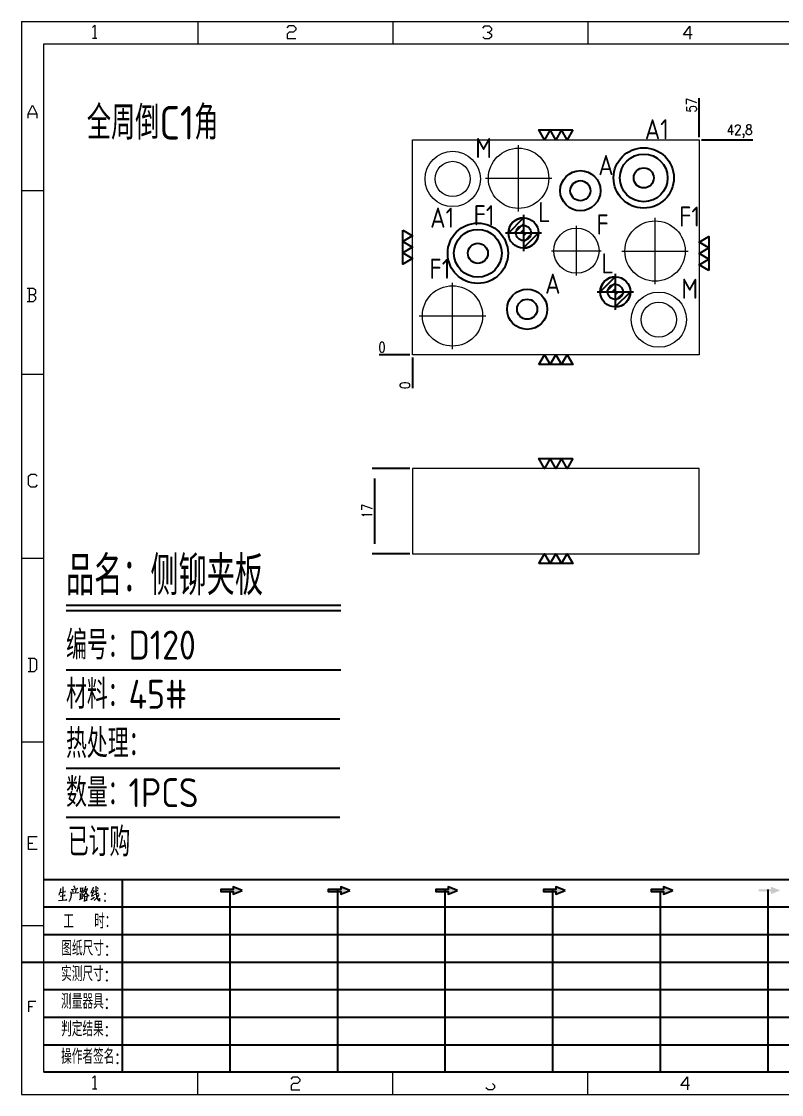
# Model space of a CAD drawing. Header units: millimetres. Extents: x 88508 to 142116, y -5268 to 20283.
# Drawn here: x 113745.1 to 113896.3, y -5268 to -5054.5 of the extents above; entities that cross this region are included whole.
import ezdxf
from ezdxf.enums import TextEntityAlignment as Align

# ---------------------------------------------------------------- set-up
doc = ezdxf.new("R2010")
doc.units = ezdxf.units.MM
doc.linetypes.add('CENTER', pattern=[0])
doc.linetypes.add('HIDDEN', pattern=[0])
for name, color, linetype in [('DIE', 7, 'Continuous'), ('DIM', 4, 'Continuous'), ('PH2', 7, 'Continuous'), ('PH2_O', 40, 'Continuous'), ('PH2_W', 1, 'Continuous'), ('TEXT', 4, 'Continuous')]:
    doc.layers.add(name, color=color, linetype=linetype)
doc.styles.add('chinesef_fs', font='simplex.shx', dxfattribs={"bigfont": 'gbcbig.shx'})
doc.styles.add('gbenor', font='gbenor.shx', dxfattribs={"bigfont": 'gbcbig.shx'})
doc.styles.add('GBENOR_', font='gbenor.shx', dxfattribs={"bigfont": 'gbcbig'})
doc.styles.get("Standard").update_dxf_attribs({"font": 'txt.shx', "width": 0.85, "bigfont": 'ctxt.shx'})
doc.styles.add('TXT', font='txt.shx', dxfattribs={"width": 0.8, "bigfont": 'ctxt.shx'})
doc.dimstyles.new('T-2-WX', dxfattribs={"dimtxt": 2, "dimasz": 2, "dimexe": 0.5, "dimexo": 0.5, "dimgap": 0.5, "dimtad": 1, "dimtxsty": 'Standard', "dimblk": 'OPEN30', "dimcen": 0, "dimazin": 3, "dimtfac": 1, "dimtmove": 0, "dimatfit": 3, "dimldrblk": 'OPEN30', "dimlwd": -1, "dimlwe": -1})

# ---------------------------------------------------------------- blocks, each defined once
blk = doc.blocks.new('HENXIAO0')
at = {"color": 230}
for p, q in [((-0.5, -0.003), (0, 0.497)), ((0, 0.6), (0, -0.6)), ((-0.6, 0), (0.6, 0)), ((-0.3, 0), (0, 0.3)), ((-0.1, 0), (0, 0.1)), ((0.5, 0.003), (0, -0.497)), ((0.1, 0), (0, -0.1)), ((0.3, 0), (0, -0.3))]:
    blk.add_line(p, q, dxfattribs=at)
for start, end in [(90, 180), (270, 0)]:
    blk.add_arc((0, 0), 0.5, start, end, dxfattribs=at)
blk = doc.blocks.new('*D8590')
at = {"layer": 'Defpoints', "color": 0}
for p in [(113879.88, -5078.06), (113884.88, -5078.06), (113822.88, -5120.86)]:
    blk.add_point(p, dxfattribs=at)
at = {"layer": 'DIM', "color": 0, "linetype": 'Continuous'}
blk.add_line((113880.38, -5078.06), (113890.56, -5078.06), dxfattribs=at)
at = {"layer": 'DIM', "color": 0, "insert": (113887.97, -5076.37), "char_height": 2, "attachment_point": 5}
blk.add_mtext('42,8', dxfattribs=at)
blk = doc.blocks.new('_Open30')
blk = doc.blocks.new('*D8591')
at = {"layer": 'Defpoints', "color": 0}
for p in [(113817.88, -5120.86), (113822.88, -5120.86), (113822.88, -5120.86)]:
    blk.add_point(p, dxfattribs=at)
at = {"layer": 'DIM', "color": 0, "linetype": 'Continuous'}
blk.add_line((113822.38, -5120.86), (113816.25, -5120.86), dxfattribs=at)
at = {"layer": 'DIM', "color": 0, "insert": (113816.82, -5119.36), "char_height": 2, "attachment_point": 5}
blk.add_mtext('0', dxfattribs=at)
blk = doc.blocks.new('*D8592')
at = {"layer": 'Defpoints', "color": 0}
for p in [(113822.88, -5120.86), (113822.88, -5120.86), (113822.88, -5125.86)]:
    blk.add_point(p, dxfattribs=at)
at = {"layer": 'DIM', "color": 0, "linetype": 'Continuous'}
blk.add_line((113822.88, -5121.36), (113822.88, -5127.49), dxfattribs=at)
at = {"layer": 'DIM', "color": 0, "insert": (113821.38, -5126.93), "char_height": 2, "attachment_point": 5, "rotation": 90}
blk.add_mtext('0', dxfattribs=at)
blk = doc.blocks.new('*D8593')
at = {"layer": 'Defpoints', "color": 0}
for p in [(113879.88, -5073.06), (113879.88, -5078.06), (113822.88, -5120.86)]:
    blk.add_point(p, dxfattribs=at)
at = {"layer": 'DIM', "color": 0, "linetype": 'Continuous'}
blk.add_line((113879.88, -5077.56), (113879.88, -5069.81), dxfattribs=at)
at = {"layer": 'DIM', "color": 0, "insert": (113878.38, -5071.18), "char_height": 2, "attachment_point": 5, "rotation": 90}
blk.add_mtext('57', dxfattribs=at)
blk = doc.blocks.new('*D8595')
at = {"layer": 'Defpoints', "color": 0}
for p in [(113822.88, -5143.45), (113815.33, -5160.45), (113822.88, -5160.45)]:
    blk.add_point(p, dxfattribs=at)
at = {"layer": 'DIM', "color": 0, "linetype": 'Continuous'}
for p, q in [((113822.38, -5143.45), (113814.83, -5143.45)), ((113815.33, -5145.45), (113815.33, -5158.45)), ((113822.38, -5160.45), (113814.83, -5160.45))]:
    blk.add_line(p, q, dxfattribs=at)
at = {"layer": 'DIM', "color": 0, "insert": (113813.83, -5151.95), "char_height": 2, "attachment_point": 5, "rotation": 90}
blk.add_mtext('17', dxfattribs=at)
blk = doc.blocks.new('U40')
for points in [[(351.8, 337.7), (351.8, 333.2), (367, 339.3), (351.8, 345.3), (351.8, 340.8), (331.2, 340.8), (331.2, 337.7)], [(545.7, 339.3), (530.6, 345.3), (530.6, 340.8), (509.9, 340.8), (509.9, 337.7), (530.6, 337.7), (530.6, 333.2)], [(724.5, 339.3), (709.3, 345.3), (709.3, 340.8), (688.7, 340.8), (688.7, 337.7), (709.3, 337.7), (709.3, 333.2)], [(903.3, 339.3), (888.1, 345.3), (888.1, 340.8), (867.5, 340.8), (867.5, 337.7), (888.1, 337.7), (888.1, 333.2)], [(1082.1, 339.3), (1066.9, 345.3), (1066.9, 340.8), (1046.3, 340.8), (1046.3, 337.7), (1066.9, 337.7), (1066.9, 333.2)], [(1245.7, 337.7), (1245.7, 333.2), (1260.9, 339.3), (1245.7, 345.3), (1245.7, 340.8), (1225.1, 340.8), (1225.1, 337.7)]]:
    blk.add_hatch(color=3).paths.add_polyline_path(points)
at = {"color": 254, "lineweight": 18}
for p, q in [((0, 1783.5), (0, 0)), ((0, 1783.5), (2530.2, 1783.5)), ((941.1, 1783.5), (941.1, 1746.5)), ((37, 37), (37, 1746.5)), ((37, 1746.5), (2493.2, 1746.5)), ((0, 1502.7), (37, 1502.7)), ((0, 1197.2), (37, 1197.2)), ((0, 891.7), (37, 891.7)), ((0, 586.3), (37, 586.3)), ((0, 280.8), (37, 280.8)), ((37, 37), (2493.2, 37)), ((941.1, 0), (941.1, 37)), ((0, 0), (2530.2, 0))]:
    blk.add_line(p, q, dxfattribs=at)
at = {"color": 254, "linetype": 'Continuous', "lineweight": 18}
for p, q in [((293.1, 1783.5), (293.1, 1746.5)), ((617.1, 1783.5), (617.1, 1746.5)), ((293.1, 0), (293.1, 37)), ((617.1, 0), (617.1, 37))]:
    blk.add_line(p, q, dxfattribs=at)
for p, q in [((38, 357.6), (1598.2, 357.6)), ((38, 311.8), (1598.2, 311.8)), ((37.1, 266), (1598.2, 266)), ((0.1, 220.2), (1598.2, 220.2)), ((37.1, 174.4), (1598.2, 174.4)), ((37.1, 128.6), (1598.2, 128.6)), ((37.1, 82.8), (1598.2, 82.8))]:
    blk.add_line(p, q)
at = {"color": 254}
for p, q in [((167.8, 37), (167.8, 357.6)), ((525.5, 37), (525.5, 340.8)), ((704.3, 37), (704.3, 340.8)), ((883.1, 37), (883.1, 340.8)), ((1240.6, 37), (1240.6, 340.8)), ((346.7, 37), (346.7, 337.9)), ((1061.9, 37), (1061.9, 337.7)), ((1598.2, 37), (38, 37))]:
    blk.add_line(p, q, dxfattribs=at)
at = {"color": 92, "lineweight": 18}
for points in [[(118.3, 1773.7), (121.9, 1777.3), (121.9, 1755.8)], [(441.4, 1773.1), (445, 1776.7), (452.2, 1776.7), (455.8, 1773.1), (455.8, 1769.5), (452.2, 1765.9), (445, 1765.9), (441.4, 1762.3), (441.4, 1755.1), (455.8, 1755.1)], [(766.4, 1772.4), (770, 1776), (777.2, 1776), (780.8, 1772.4), (780.8, 1768.8), (777.2, 1765.2), (773.6, 1765.2)], [(1114.4, 1761.4), (1100, 1761.4), (1110.8, 1775.8), (1110.8, 1754.2)], [(118.3, 1755.8), (125.5, 1755.8)], [(777.2, 1765.2), (780.8, 1761.6), (780.8, 1758), (777.2, 1754.4), (770, 1754.4), (766.4, 1758)], [(11.1, 1622.8), (11.1, 1630), (18.3, 1644.4), (25.5, 1630), (25.5, 1622.8)], [(11.1, 1630), (25.5, 1630)], [(20, 1329), (23.6, 1332.6), (23.6, 1336.2), (20, 1339.8), (9.2, 1339.8)], [(12.8, 1339.8), (12.8, 1318.2)], [(9.2, 1318.2), (20, 1318.2), (23.6, 1321.8), (23.6, 1325.4), (20, 1329), (12.8, 1329)], [(26.1, 1013.2), (22.5, 1009.6), (15.3, 1009.6), (11.7, 1013.2), (11.7, 1027.6), (15.3, 1031.2), (22.5, 1031.2), (26.1, 1027.6)], [(11, 703.2), (21.8, 703.2), (25.4, 706.8), (25.4, 721.2), (21.8, 724.8), (11, 724.8)], [(14.6, 724.8), (14.6, 703.2)], [(26.1, 407), (11.7, 407), (11.7, 428.6), (26.1, 428.6)], [(11.7, 417.8), (18.9, 417.8)], [(12.3, 137.7), (12.3, 155), (23.8, 155)], [(12.3, 146.4), (18.1, 146.4)], [(118.3, 27.4), (121.9, 31), (121.9, 9.4)], [(447.9, 25.7), (451.5, 29.3), (458.7, 29.3), (462.3, 25.7), (462.3, 22.1), (458.7, 18.5), (451.5, 18.5), (447.9, 14.9), (447.9, 7.7), (462.3, 7.7)], [(782.7, 18.5), (786.3, 14.9), (786.3, 11.3), (782.7, 7.7), (775.5, 7.7), (771.9, 11.3)], [(1110.3, 14.9), (1095.9, 14.9), (1106.7, 29.3), (1106.7, 7.7)], [(118.3, 9.4), (125.5, 9.4)]]:
    blk.add_lwpolyline(points, dxfattribs=at)
at = {"color": 92, "lineweight": 0}
for points in [[(65, 342.2), (64.8, 341), (64.1, 337.9), (63.6, 335.7), (62.8, 333.5), (62.1, 331.4)], [(68.4, 345.9), (68.7, 344.4), (68.1, 322.9)], [(82.6, 340.8), (93.7, 342.2), (93.3, 342.4), (92.4, 342)], [(86.1, 336.1), (86, 337.5), (85.3, 339.8)], [(86.7, 346.7), (87.9, 344.6), (88.3, 343)], [(90.3, 341), (90.4, 339.6), (89.1, 335.3)], [(97.8, 344), (98.1, 342.6), (98.1, 340.8), (98.1, 337.9), (98.1, 336.3), (98.2, 337.7), (102.1, 338.3), (101.8, 338.3), (102.1, 343.6), (102.1, 343.2), (102.1, 342.8), (98.2, 342.2)], [(105.5, 341.2), (105.9, 341), (109.6, 341.8), (109.3, 342.6), (108.5, 339.6), (107.6, 337.3), (106.9, 335.9), (105.9, 334.3), (104.3, 332), (103.1, 330.4), (101.9, 329.4)], [(106.6, 346.5), (106.5, 345.2), (105.1, 341.2), (104.2, 338.9), (103.1, 336.3), (102.6, 335.5)], [(104.9, 339.1), (105.3, 338.7), (107, 335.7), (108.6, 333.3), (109.9, 331.2), (110.3, 330.8), (112.6, 330.8), (110.2, 331.2), (109, 332.6)], [(119.3, 344.8), (119.1, 343.8), (116.8, 338.5), (115.4, 335.5), (119.3, 336.3)], [(120.3, 339.4), (118.1, 333.5), (116.4, 330), (116.1, 329.8), (120.5, 331.4)], [(121.7, 336.7), (127.7, 339.6)], [(123.4, 346.5), (123.5, 345.4), (123.5, 340.8), (123.8, 337.3), (124, 335.3), (124.2, 333.1), (124.5, 331), (124.8, 329), (125.2, 327.4), (125.9, 325.7), (126.9, 323.9), (127.9, 322.7), (128.9, 321.7), (129.6, 321.3), (129.9, 326.1), (129.4, 321.5)], [(127.7, 341.6), (127.2, 342.4), (125.7, 344.2)], [(61.4, 322.3), (68.2, 322.9), (75.3, 323.7), (74.9, 323.9), (73.8, 323.5)], [(63.8, 335.9), (73.4, 337.5), (73.1, 337.7), (72.5, 337.3)], [(64.5, 329.6), (64.8, 329.6), (65.1, 329.6), (72.5, 331), (71.9, 331), (70.9, 330.8)], [(82.6, 335.1), (82.6, 331.8), (82.3, 329), (81.9, 326.8), (81.2, 324.9), (80.3, 323.1), (79.6, 321.9), (78.8, 320.9)], [(93.3, 335.5), (94.1, 335.7), (94.3, 335.5), (82.6, 334.3), (82.6, 335.1), (82.2, 336.9)], [(96.5, 323.9), (102.8, 327.2)], [(97.2, 334.3), (97.5, 333.5), (97.7, 324.7)], [(100.2, 337.9), (100.1, 325.9)], [(100.2, 332.6), (102.4, 333.1)], [(104.2, 330), (104.5, 329), (104.5, 321.1), (104.3, 322.1), (104.5, 322.7), (109.2, 323.1), (108.6, 323.1), (109, 329.2), (109, 330), (109.3, 329.4), (108.6, 329.4), (104.6, 328.8)], [(115.3, 324.3), (121.5, 328.2)], [(128.2, 332.4), (128.1, 331.6), (126.9, 329.6), (125.8, 328), (124.5, 326.3), (123, 324.7), (121.4, 323.3), (120.1, 322.3)], [(121.4, 332.2), (128.8, 335.1)]]:
    blk.add_lwpolyline(points, dxfattribs=at)
for points in [[(367, 339.3), (351.8, 345.3), (351.8, 340.8), (331.2, 340.8), (331.2, 337.7), (351.8, 337.7), (351.8, 333.2), (367, 339.3)], [(545.7, 339.3), (530.6, 345.3), (530.6, 340.8), (509.9, 340.8), (509.9, 337.7), (530.6, 337.7), (530.6, 333.2), (545.7, 339.3)], [(724.5, 339.3), (709.3, 345.3), (709.3, 340.8), (688.7, 340.8), (688.7, 337.7), (709.3, 337.7), (709.3, 333.2), (724.5, 339.3)], [(903.3, 339.3), (888.1, 345.3), (888.1, 340.8), (867.5, 340.8), (867.5, 337.7), (888.1, 337.7), (888.1, 333.2), (903.3, 339.3)], [(1082.1, 339.3), (1066.9, 345.3), (1066.9, 340.8), (1046.3, 340.8), (1046.3, 337.7), (1066.9, 337.7), (1066.9, 333.2), (1082.1, 339.3)]]:
    blk.add_lwpolyline(points)
for points in [[(138.7, 332.4), (139.4, 333.5), (138.7, 334.5), (138, 333.5)], [(138.7, 320.9), (139.4, 321.9), (138.7, 322.9), (138, 321.9)]]:
    blk.add_lwpolyline(points, close=True, dxfattribs=at)
at = {"color": 3, "style": 'chinesef_fs'}
for s, p in [('工  时：', (69.5, 275.7)), ('图纸尺寸:', (66.2, 230.9)), ('实测尺寸:', (65.9, 188.4)), ('测量器具:', (65.9, 142.6)), ('判定结果:', (65.9, 96.8)), ('操作者签名:', (65.9, 51))]:
    blk.add_text(s, height=24.57, dxfattribs=at).set_placement(p)
at = {"lineweight": 18, "style": 'GBENOR_'}
blk.add_attdef('文档路径', (2126, 386.9), '', height=17.8, dxfattribs=at)
at = {"lineweight": 20, "style": 'TXT'}
for tag, height, p in [('18-**-**', 16.3, (1866.6, 256.2)), ('客户名称', 16.1, (1741.1, 134, 0)), ('料厚:', 16.1, (1741.3, 93.2, 0))]:
    blk.add_attdef(tag, text='', height=height, dxfattribs=at).set_placement(p, align=Align.MIDDLE)
for tag, p, height in [('88888', (1850.9, 207.5), 14.9), ('材质:', (1691.2, 168, 0), 16.1), ('核准', (1869.4, 127.5, 0), 16.1), ('设计', (1868.8, 88.3, 0), 16.1), ('绘图', (1868.2, 49.1, 0), 16.1)]:
    blk.add_attdef(tag, p, '', height=height, dxfattribs=at)
for tag, p, height, width in [('3', (2234.7, 206.9), 15.8, 0.7), ('4', (2234.7, 167.4), 15.8, 0.7), ('核准日期', (2041.1, 124.2, 0), 16.1, 0.68), ('设计日期', (2041.1, 84.5, 0), 16.1, 0.68), ('1', (2251.9, 85.9), 14.6, 0.7), ('绘图日期', (2040.9, 46.4, 0), 16.1, 0.68), ('2', (2235, 49.2), 14.6, 0.7)]:
    blk.add_attdef(tag, p, '', height=height, dxfattribs=dict(at, width=width))

msp = doc.modelspace()

# ---------------------------------------------------------------- linework, layer by layer
at = {"layer": 'DIE', "color": 4, "linetype": 'Continuous'}
for points in [[(113854.759, -5076.109), (113853.633, -5078.059), (113852.508, -5076.109), (113851.382, -5078.059), (113850.256, -5076.109), (113849.13, -5078.059), (113848.004, -5076.109), (113854.759, -5076.109)], [(113820.932, -5096.082), (113822.882, -5097.207), (113820.932, -5098.333), (113822.882, -5099.459), (113820.932, -5100.585), (113822.882, -5101.711), (113820.932, -5102.837), (113820.932, -5096.082)], [(113881.832, -5104.079), (113879.882, -5102.953), (113881.832, -5101.827), (113879.882, -5100.701), (113881.832, -5099.576), (113879.882, -5098.45), (113881.832, -5097.324), (113881.832, -5104.079)], [(113848.004, -5122.809), (113849.13, -5120.859), (113850.256, -5122.809), (113851.382, -5120.859), (113852.508, -5122.809), (113853.633, -5120.859), (113854.759, -5122.809), (113848.004, -5122.809)], [(113854.759, -5141.503), (113853.633, -5143.453), (113852.508, -5141.503), (113851.382, -5143.453), (113850.256, -5141.503), (113849.13, -5143.453), (113848.004, -5141.503), (113854.759, -5141.503)], [(113848.004, -5162.403), (113849.13, -5160.453), (113850.256, -5162.403), (113851.382, -5160.453), (113852.508, -5162.403), (113853.633, -5160.453), (113854.759, -5162.403), (113848.004, -5162.403)]]:
    msp.add_lwpolyline(points, close=True, dxfattribs=at)
at = {"layer": 'DIM', "color": 4, "linetype": 'Continuous', "lineweight": 25}
for p, q in [((113753.962, -5170.698), (113808.633, -5170.698)), ((113753.962, -5171.705), (113808.633, -5171.705)), ((113753.962, -5183.508), (113808.633, -5183.508)), ((113753.962, -5193.296), (113808.395, -5193.296)), ((113753.962, -5203.084), (113808.395, -5203.084)), ((113753.962, -5212.872), (113808.395, -5212.872))]:
    msp.add_line(p, q, dxfattribs=at)
at = {"layer": 'PH2', "color": 6, "linetype": 'Continuous', "lineweight": 15}
for points in [[(113822.882, -5078.059), (113879.882, -5078.059), (113879.882, -5120.859), (113822.882, -5120.859)], [(113822.882, -5160.453), (113879.882, -5160.453), (113879.882, -5143.453), (113822.882, -5143.453)]]:
    msp.add_lwpolyline(points, close=True, dxfattribs=at)
for centre, radius in [((113830.882, -5085.859), 5.5), ((113830.882, -5085.859), 3.5), ((113871.882, -5113.859), 5.5), ((113871.882, -5113.859), 3.5)]:
    msp.add_circle(centre, radius, dxfattribs=at)
at = {"layer": 'PH2_O', "color": 2, "linetype": 'CENTER', "lineweight": 15}
for p, q in [((113843.978, -5092.33), (113843.978, -5079.13)), ((113837.378, -5085.73), (113850.578, -5085.73)), ((113871.143, -5106.81), (113871.143, -5093.61)), ((113855.495, -5105.092), (113855.495, -5095.192)), ((113850.545, -5100.142), (113860.445, -5100.142)), ((113864.543, -5100.21), (113877.743, -5100.21)), ((113830.84, -5119.715), (113830.84, -5106.515)), ((113824.24, -5113.115), (113837.44, -5113.115))]:
    msp.add_line(p, q, dxfattribs=at)
at = {"layer": 'PH2_O', "color": 2, "linetype": 'Continuous', "lineweight": 15}
for centre, radius in [((113843.978, -5085.73), 6), ((113871.143, -5100.21), 6), ((113855.495, -5100.142), 4.5), ((113830.84, -5113.115), 6)]:
    msp.add_circle(centre, radius, dxfattribs=at)
at = {"layer": 'PH2_O', "color": 2, "linetype": 'HIDDEN'}
for centre in [(113868.882, -5085.659), (113835.882, -5100.659)]:
    msp.add_circle(centre, 6, dxfattribs=at)
at = {"layer": 'PH2_O', "color": 3}
for centre, radius in [((113868.882, -5085.659), 2), ((113856.275, -5088.204), 2), ((113844.962, -5096.611), 1.5), ((113835.882, -5100.659), 2), ((113863.226, -5108.332), 1.5), ((113845.694, -5111.792), 2)]:
    msp.add_circle(centre, radius, dxfattribs=at)
at = {"layer": 'PH2_W', "color": 1}
for centre, radius in [((113868.882, -5085.659), 4.75), ((113856.275, -5088.204), 4), ((113844.962, -5096.611), 3), ((113835.882, -5100.659), 4.75), ((113863.226, -5108.332), 3), ((113845.694, -5111.792), 4)]:
    msp.add_circle(centre, radius, dxfattribs=at)

# ---------------------------------------------------------------- block references
at = {"ltscale": 3, "xscale": 0.1197178852415366, "yscale": 0.1197178852415366, "zscale": 0.1197178852415366}
msp.add_blockref('U40', (113745.092, -5268.044), dxfattribs=at)
at = {"layer": 'PH2_W', "color": 1, "xscale": 6, "yscale": 6, "zscale": 6}
for p in [(113844.962, -5096.611), (113863.226, -5108.332)]:
    msp.add_blockref('HENXIAO0', p, dxfattribs=at)

# ---------------------------------------------------------------- texts
at = {"layer": 'DIM', "color": 3, "linetype": 'Continuous', "lineweight": 25, "style": 'gbenor'}
for s, height, p in [('品名：侧铆夹板', 7.7728, (113753.962, -5168.683)), ('编号：D120', 5.7576, (113753.962, -5181.493)), ('材料：45#', 5.7576, (113753.962, -5191.281)), ('热处理： ', 5.7576, (113753.962, -5201.069)), ('数量：1PCS', 5.7576, (113753.962, -5210.857)), ('已订购', 5.7576, (113754.312, -5220.645))]:
    msp.add_text(s, height=height, dxfattribs=at).set_placement(p)
at = {"layer": 'TEXT', "color": 4, "lineweight": 18, "style": 'gbenor'}
msp.add_text('全周倒C1角', height=6.685, dxfattribs=at).set_placement((113758.093, -5078.032))
at = {"layer": 'TEXT', "color": 4, "linetype": 'Continuous', "style": 'gbenor'}
for s, p in [('A1', (113871.478, -5075.968)), ('M', (113837.034, -5079.707)), ('A', (113861.366, -5083.113)), ('A1', (113828.787, -5093.564)), ('F1', (113837.119, -5093.089)), ('L', (113849.11, -5092.462)), ('F1', (113878.002, -5093.351)), ('F', (113860.704, -5094.933)), ('L', (113861.708, -5102.665)), ('F1', (113828.33, -5103.745)), ('A', (113850.785, -5106.701)), ('M', (113878.034, -5107.707))]:
    msp.add_text(s, height=4, dxfattribs=at).set_placement(p, align=Align.MIDDLE_CENTER)

# ---------------------------------------------------------------- dimensions: what is measured, and where the dimension line sits
at = {"layer": 'DIM', "linetype": 'Continuous'}
for feature_location, offset, dtype, origin, picture, middle in [((113879.882, -5078.059), (0, 5), 1, (113822.882, -5120.859), '*D8593', (113878.382, -5071.183)), ((113879.882, -5078.059), (5, 0), 0, (113822.882, -5120.859), '*D8590', (113887.972, -5076.369)), ((113822.88167628, -5120.859065893), (-5, 0), 0, (113822.88167628, -5120.859065893), '*D8591', (113816.815009613, -5119.359065893)), ((113822.88167628, -5120.859065893), (0, -5), 1, (113822.88167628, -5120.859065893), '*D8592', (113821.38167628, -5126.92573256))]:
    dim = msp.add_ordinate_dim(feature_location=feature_location, offset=offset, dtype=dtype, origin=origin, dimstyle='T-2-WX', dxfattribs=at)
    dim.commit()
    dim.dimension.update_dxf_attribs({"geometry": picture, "text_midpoint": middle})
at = {"layer": 'DIM', "color": 4, "linetype": 'Continuous'}
dim = msp.add_linear_dim(base=(113815.33, -5160.453), p1=(113822.882, -5143.453), p2=(113822.882, -5160.453), angle=90, dimstyle='T-2-WX', dxfattribs=at)
dim.commit()
dim.dimension.update_dxf_attribs({"geometry": '*D8595', "text_midpoint": (113813.83, -5151.953)})

doc.saveas('drawing.dxf')
